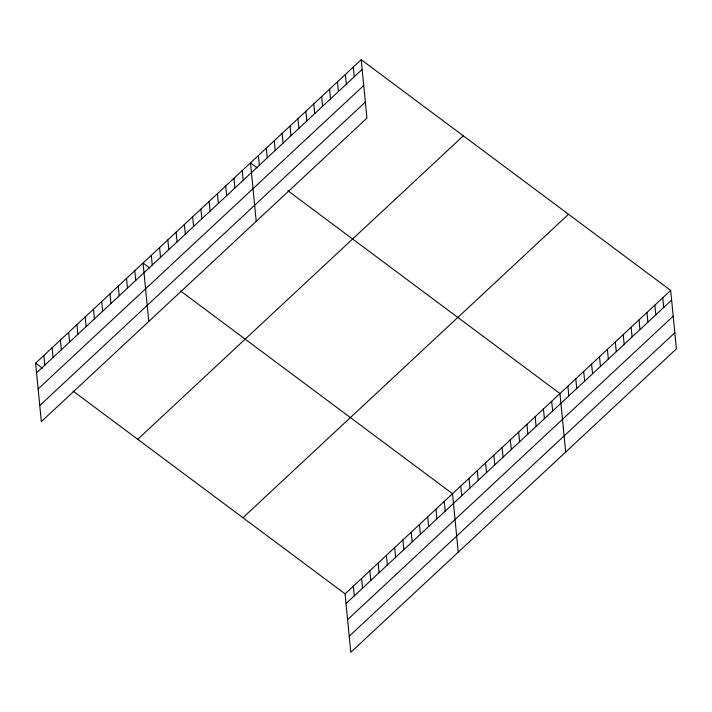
<?xml version="1.0" encoding="UTF-8"?>
<svg xmlns="http://www.w3.org/2000/svg" width="712" height="712" viewBox="0 0 712 712"><rect width="100%" height="100%" fill="white"/><g stroke="black" fill="none" stroke-linecap="round" stroke-linejoin="round"><path stroke-width="1.07" d="M361.198 59.701L366.929 118.148L41.332 421.602L35.6 363.156L361.198 59.701L670.668 290.398L676.4 348.844L350.802 652.299L345.071 593.852L73.042 391.075M36.552 372.857L362.15 69.402M38.128 388.948L363.725 85.484M39.756 405.52L365.354 102.056M137.727 439.286L463.325 135.832M242.943 517.722L568.541 214.268M345.071 593.852L670.668 290.398M346.023 603.553L671.621 300.099M347.598 619.645L673.196 316.181M349.227 636.216L674.825 332.762M257.308 167.952L250.499 162.879L256.222 221.316M287.942 190.789L559.97 393.576L565.693 452.022M149.858 268.095L143.05 263.013L148.781 321.459M180.492 290.932L452.52 493.71L458.252 552.156M35.6 363.156L42.408 368.229M662.765 297.767L663.717 307.468M654.853 305.137L655.805 314.837M646.95 312.506L647.902 322.207M639.038 319.875L639.99 329.576M631.135 327.244L632.087 336.945M623.222 334.613L624.175 344.314M615.319 341.983L616.272 351.683M607.407 349.352L608.36 359.062M599.504 356.721L600.456 366.431M591.592 364.099L592.544 373.8M583.689 371.468L584.641 381.169M575.777 378.837L576.729 388.538M567.873 386.207L568.826 395.908M551.702 401.274L552.654 410.975M543.434 408.982L544.386 418.683M535.166 416.68L536.118 426.381M526.907 424.388L527.859 434.089M518.639 432.086L519.591 441.787M510.371 439.793L511.323 449.495M502.111 447.492L503.064 457.193M493.843 455.199L494.796 464.9M485.575 462.898L486.527 472.599M477.316 470.605L478.268 480.306M469.048 478.304L470 488.014M460.78 486.011L461.732 495.712M444.252 501.417L445.205 511.118M435.984 509.124L436.937 518.826M427.725 516.823L428.677 526.524M419.457 524.53L420.409 534.231M411.189 532.229L412.141 541.93M402.93 539.936L403.882 549.637M353.294 67.07L354.247 76.771M394.662 547.635L395.614 557.336M345.382 74.44L346.335 84.141M386.393 555.342L387.346 565.043M337.479 81.809L338.431 91.51M378.134 563.041L379.087 572.742M329.567 89.178L330.519 98.879M369.866 570.748L370.818 580.449M321.664 96.547L322.616 106.248M361.598 578.447L362.55 588.148M313.752 103.916L314.704 113.617M353.339 586.154L354.291 595.855M305.849 111.286L306.801 120.987M297.936 118.655L298.889 128.356M290.033 126.024L290.986 135.725M282.121 133.393L283.073 143.103M274.218 140.762L275.17 150.472M266.306 148.141L267.258 157.841M258.403 155.51L259.355 165.211M242.231 170.577L243.184 180.278M233.963 178.285L234.915 187.986M225.704 185.983L226.647 195.684M217.436 193.691L218.388 203.392M209.168 201.389L210.12 211.09M200.9 209.097L201.852 218.798M192.641 216.795L193.593 226.496M184.372 224.502L185.325 234.203M176.104 232.201L177.057 241.902M167.845 239.908L168.797 249.609M159.577 247.607L160.529 257.308M151.309 255.314L152.261 265.015M134.782 270.72L135.734 280.421M126.514 278.419L127.466 288.129M118.254 286.126L119.207 295.827M109.986 293.825L110.939 303.535M101.718 301.532L102.67 311.233M93.459 309.231L94.411 318.94M85.191 316.938L86.143 326.639M76.923 324.645L77.875 334.346M68.663 332.344L69.616 342.045M60.395 340.051L61.348 349.752M52.127 347.75L53.08 357.451M43.868 355.457L44.82 365.158"/></g></svg>
